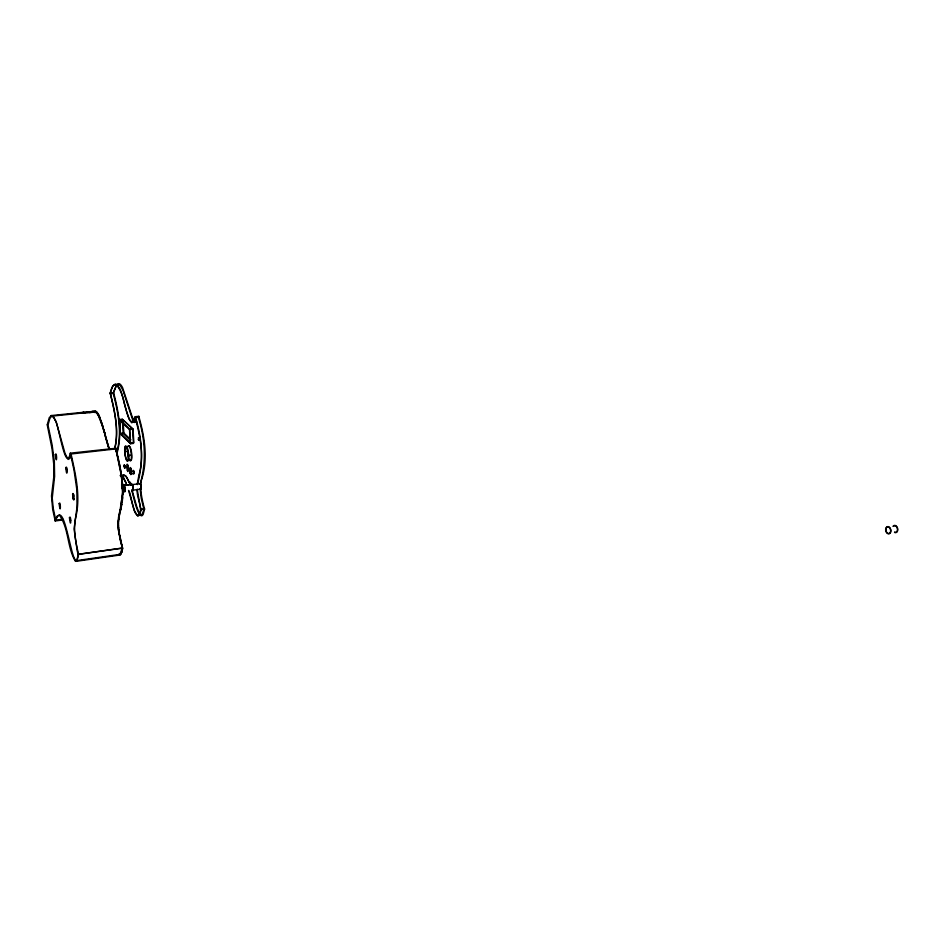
<?xml version="1.0" encoding="UTF-8"?>
<svg xmlns="http://www.w3.org/2000/svg" width="945" height="945" viewBox="0 0 945 945"><rect width="100%" height="100%" fill="white"/><g stroke="black" fill="none" stroke-linecap="round" stroke-linejoin="round"><path stroke-width="1.42" d="M122.673 492.51L122.472 488.872M47.25 424.86L51.999 448.556L53.853 465.176L53.806 476.8L51.502 495.96L52.672 509.331L55.2 520.955L62.405 520.01M110.187 393.108C114.345 410.473 119.188 430.211 114.676 448.45M118.302 522.727L118.432 518.049A34.327 7.288 82.1 0 1 118.716 516.1L120.239 509.461M122.519 492.735L120.653 508.717M124.941 467.196C124.74 471.59 123.488 461.361 124.799 465.897M127.918 470.303L127.634 470.941L127.303 470.019M129.926 468.212C130.528 464.964 131.426 473.858 131.272 468.85C130.339 465.991 131.071 474.957 129.938 468.543M130.882 473.398L130.694 474.095L130.327 473.374M118.468 523.211L118.527 521.049M122.626 494.578L122.507 490.207M118.184 521.262C115.963 532.059 125.555 544.497 120.074 553.782M113.577 392.683C118.846 412.611 122.767 434.204 116.637 454.521M74.005 498.606L73.993 499.527M122.46 494.802L118.349 521.156M122.637 498.039L122.815 493.916M124.941 467.303L124.764 467.881L124.338 466.913M140.108 484.372C146.546 462.341 145.365 439.035 138.265 417.206L135.265 417.525L133.611 421.978L131.627 422.769L129.3 419.391L126.535 411.146M115.892 448.261L70.308 453.175L74.053 470.315L76.888 489.982L77.006 507.229L74.076 529.035L77.183 550.604A41.639 7.678 82.2 0 0 78.14 554.396L76.994 560.161L75.364 561.247C67.083 547.356 68.973 528.763 59.559 515.332L57.326 515.828L55.2 520.955M72.647 494.306L72.741 496.125M120.582 540.906L122.377 548.017L78.624 554.231C75.576 542.052 72.777 528.444 76.132 515.746C80.514 495.156 75.517 474.083 71.04 453.99L115.833 448.899L120.901 473.445M137.202 484.253L138.915 475.193M78.612 554.337C72.895 583.644 65.548 492.947 55.743 520.152L62.843 519.218M118.538 521.203L118.68 519.112M122.507 548.868L122.531 547.852M137.356 484.62C143.734 462.329 142.329 438.787 135.218 416.698L138.797 416.32C144.632 436.968 148.424 459.329 141.396 480.166C139.848 488.683 141.549 497.377 143.64 505.646A37.776 8.741 82.6 0 0 144.597 509.036L143.144 514.553L141.809 515.852L140.675 515.474M73.982 498.901L73.722 499.929L73.911 499.362M122.283 501.547L122.626 497.885M122.377 548.017L121.35 552.482L119.826 554.408L76.391 560.645M137.379 490.36L140.132 506.107A37.812 8.659 82.6 0 0 141.088 509.497L139.659 515.025L137.793 516.277L134.414 510.643L128.555 490.42M128.886 490.987C131.024 492.345 134.237 524.428 140.309 512.485C141.632 504.843 136.458 497.176 137.179 489.203M140.911 509.449L143.853 509.06L141.23 498.192L140.108 488.837M143.841 509.166C139.636 528.326 133.139 493.845 131.745 490.62M72.682 494.034L72.706 495.534M72.73 494.4L72.978 493.514L73.415 494.507M118.692 519.254L119.495 514.553M121.81 504.677L122.271 501.405M60.185 506.496L59.866 504.748L60.114 506.52M70.544 520.671L70.213 518.852L70.462 520.683M70.308 453.175C65.488 474.91 58.33 421.777 55.034 420.194A34.032 5.93 82.8 0 0 51.562 415.552L49.341 417.501L47.262 424.648M122.401 549.494L121.799 552.341M122.248 550.51L122.59 548.112L78.14 554.396M71.04 453.99L69.741 458.502L68.123 459.424L65.063 453.494L56.251 422.084L53.818 417.265L51.573 416.213L49.801 418.611L47.994 425.108L52.14 444.953L54.349 461.621L54.609 476.351L52.235 498.086L53.215 508.233L55.743 520.152M121.799 504.524L120.653 510.04M119.035 516.962L120.039 512.273M56.393 457.392L56.157 455.655L56.31 457.463M114.924 448.332C119.117 430.034 114.77 411.146 110.317 393.344C114.404 372.932 122.815 394.585 123.96 402.121M116.719 452.431C122.413 432.869 118.149 412.256 113.152 393.061L116.672 385.005M115.609 448.958L115.774 448.013L117.971 457.049M66.882 470.669L66.54 468.885L66.788 470.74M72.765 494.176L73.367 494.377M121.232 507.323L120.05 512.426M135.218 416.698C128.473 436.318 123.488 390.639 119.082 387.899A31.079 6.757 83.2 0 0 115.314 383.965L112.762 385.997L110.199 392.86M138.797 416.32L138.407 417.855M115.762 450.552L115.916 449.938L116.53 452.371A77.171 15.781 82.5 0 1 119.247 464.267L120.039 468.401M139.057 474.626C144.609 455.809 139.954 435.964 135.265 417.525M122.035 551.289L120.736 554.585L118.645 554.644M113.589 392.529L116.176 385.678M121.48 553.061L119.779 555.046L75.836 561.365M136.588 421.659L134.722 422.51L132.725 420.088L122.885 390.049L120.145 385.324L117.475 384.426M121.279 476.008C125.047 471.886 127.941 479.658 129.016 482.458M122.236 476.091L123.511 475.229L126.039 476.28L129.288 482.245M82.723 413.189L83.266 412.28A36.867 7.194 82.8 0 1 84.53 412.516L95.126 411.087A33.618 6.816 82.9 0 1 99.001 415.635L102.721 426.03M136.493 421.683L135.607 421.966M117.475 384.107L118.763 383.635A31.043 6.816 83.2 0 1 122.555 387.568L132.194 416.934L134.592 421.411M93.838 411.63L95.138 411.24A33.618 6.816 82.9 0 1 99.012 415.776L100.276 418.753M94.559 411.76C100.418 413.532 100.619 422.25 102.698 427.128M94.76 412.492L95.41 412.492M119.696 554.42L119.023 554.254M141.088 509.497L144.597 509.036M132.631 490.195L140.852 489.156M123.913 485.198L131.839 484.218M123.949 485.517L131.887 484.525M131.887 484.667L140.108 483.639M130.93 469.736L127.87 469.547M130.209 473.48L130.02 472.146L131.107 472.016M132.737 471.827L133.21 470.327L134.19 473.669L133.836 470.823L133.635 472.004M133.918 472.831C130.812 476.54 130.008 467.456 130.186 472.559M124.102 465.968L125.177 465.838M125.083 467.314L127.929 466.629L127.197 464.16L126.949 465.46M127.197 469.086C128.532 466.771 125.898 468.661 127.965 468.956M128.485 455.502L131.39 455.171M124.716 451.71L127.587 451.379M138.372 439.661L139.695 440.299L138.372 439.661L138.844 437.889L139.695 440.299M130.351 443.04L133.859 442.65L133.032 429.16L123.027 419.852L119.59 420.218L120.428 433.412L130.351 443.04L129.512 429.538L119.59 420.218M130.528 443.737L133.458 443.406L132.572 428.782L122.295 419.226L119.424 419.533L120.334 433.826L130.528 443.737L129.63 429.113L119.424 419.533M139.588 438.586L138.265 437.96M129.63 429.113L132.572 428.782M129.512 429.538L133.032 429.16M120.428 433.412L123.866 433.034L130.859 439.768M120.334 433.826L123.193 433.507L130.386 440.441M50.995 415.599L83.243 412.292L84.577 413.13L93.874 412.174L93.827 411.571A38.379 7.725 82.8 0 0 91.913 411.63L82.688 412.552M51.703 416.154L83.833 412.859L83.243 412.292M89.314 412.516L91.948 412.244A39.596 7.973 82.8 0 1 93.189 411.914L93.874 412.174M110.317 393.344L113.152 393.061M110.258 393.663L113.648 393.333M120.547 475.004L123.252 476.941L126.311 483.19M120.145 475.63L122.649 476.693L126.276 483.616M119.779 555.046L118.633 554.502M96.52 413.095L97.63 414.394M97.725 414.524L98.186 415.268M140.049 514.777L137.001 507.559L131.981 489.982A3.343 0.744 82.5 0 0 133.091 489.853A3.343 0.744 82.5 0 0 132.489 485.151A3.343 0.744 82.5 0 0 131.45 485.222M98.268 415.434L101.824 424.317M133.387 474.024L133.729 472.689M109.384 449.466L106.832 441.232M109.065 449.288L108.947 448.946A37.67 7.985 83.1 0 1 108.191 446.619L105.226 436.058M73.426 494.27L73.592 495.121M108.132 445.166L109.077 448.19M101.505 422.072L105.025 434.145M102.06 424.376L103.808 430.944M73.474 494.424L73.639 495.298M124.74 465.649L124.374 465.082L124.267 466.369M102.958 427.282L106.572 440.299M107.151 441.764L108.143 445.319M124.232 403.042L126.299 410.295M103.879 429.904L106.112 438.149M104.399 432.337L104.954 434.369M106.112 437.996L107.163 441.917M121.161 542.796L121.562 544.497M73.06 498.133L73.379 499.432L73.013 497.944M127.811 468.578L127.847 469.405M120.771 541.107L121.173 542.938M73.675 495.156L73.793 496.078M120.44 541.012L118.964 532.968M120.783 541.249L119.991 537.41M117.96 456.896L119.696 465.07M130.764 472.228L130.398 471.26L130.162 472.181M130.268 473.114L130.812 474.65L130.847 472.783M127.102 466.747L127.693 468.094L127.929 466.629M120.381 539.453L119.637 535.449M127.28 469.878L127.799 471.555L127.918 470.185M124.917 465.85L125.071 466.972M119.684 464.916L121.007 472.287M120.275 468.791L121.929 478.749M119.306 533.429L119.649 535.591M72.859 497.424L72.706 496.29M120.865 472.252L121.669 478.95M121.137 473.906L122.401 484.856M118.94 532.803L118.55 529.672M119.011 531.362L119.318 533.571M73.911 496.468L74.041 497.602M121.704 479.162L122.177 483.816M124.894 466.44L125.083 467.48M118.775 529.283L119.023 531.515M118.527 529.507L118.231 525.668M121.917 478.595L122.366 483.049M127.882 469.677L128.059 470.421M118.597 527.192L118.786 529.424M122.2 484.206L122.377 486.781M84.554 412.516L84.577 413.13M91.913 411.607L91.948 412.244M123.027 419.852L123.866 433.034M122.295 419.226L123.193 433.507M138.844 437.889L139.116 440.37M118.491 525.113L118.609 527.334M118.219 525.503L118.16 522.868M118.468 523.058L118.503 525.255M122.862 489.486A3.024 0.65 82.6 0 1 121.74 485.021A3.024 0.65 82.6 0 1 122.862 484.962A3.024 0.65 82.6 0 1 122.862 489.486L122.826 494.07M122.566 548.088A41.107 8.8 82.2 0 1 121.551 544.355M893.084 526.259A3.685 2.587 76.9 0 1 896.474 526.259A3.685 2.587 76.9 0 1 897.561 530.901A3.685 2.587 76.9 0 1 894.537 532.425M893.391 526.377A3.343 2.339 76.9 0 1 897.396 528.609A3.343 2.339 76.9 0 1 894.584 532.106M132.17 489.959A3.024 0.673 82.5 0 0 133.021 489.463A3.024 0.673 82.5 0 0 132.465 485.376A2.788 0.614 82.5 0 0 131.591 485.293A3.024 0.673 82.5 0 1 132.465 485.376A2.788 0.614 82.5 0 1 132.962 488.884A2.788 0.614 82.5 0 1 132.335 489.994M129.583 483.049A3.331 0.732 82.6 0 1 130.28 482.434A3.331 0.732 82.6 0 1 131.083 485.222M129.689 483.143A3.012 0.661 82.6 0 1 130.315 482.765A3.012 0.661 82.6 0 1 131.024 485.246M139.813 484.265A2.788 0.626 82.6 0 1 140.699 484.502A2.788 0.626 82.6 0 1 141.183 488.27A2.788 0.626 82.6 0 1 140.356 488.565M82.794 413.154A40.033 7.82 82.8 0 1 83.833 412.859M127.811 446.678A7.737 1.713 82.8 0 1 131.095 452.348A7.737 1.713 82.8 0 1 129.855 460.593A7.737 1.713 82.8 0 1 127.587 448.178M128.733 446.489A7.158 1.595 82.8 0 1 131.698 453.565A7.158 1.595 82.8 0 1 130.138 459.636M128.957 456.163A7.158 1.595 82.8 0 1 128.343 452.076M55.342 454.616C56.877 468.129 57.09 450.446 55.342 454.616M59.145 503.638C60.704 517.128 60.858 499.681 59.145 503.638M65.772 467.775C67.331 481.726 67.697 463.593 65.772 467.775M69.446 517.695C71.04 531.622 71.324 513.69 69.446 517.695M127.658 465.235C127.894 470.137 128.957 464.208 127.658 465.235M885.689 528.81A3.697 2.575 77 0 0 889.009 533.842A3.697 2.575 77 0 0 890.084 528.019A3.697 2.575 77 0 0 885.689 528.81M885.937 528.952A3.343 2.327 77 0 0 888.938 533.5A3.343 2.327 77 0 0 889.918 528.231A3.343 2.327 77 0 0 885.937 528.952M123.5 486.888A3.355 0.721 82.5 0 0 124.752 491.849A3.355 0.721 82.5 0 0 124.752 486.829A3.355 0.721 82.5 0 0 123.5 486.888M123.571 487.053A3.036 0.65 82.5 0 0 124.716 491.53A3.036 0.65 82.5 0 0 124.705 486.994A3.036 0.65 82.5 0 0 123.571 487.053M121.657 484.868A3.343 0.721 82.6 0 0 122.909 489.805A3.343 0.721 82.6 0 0 122.897 484.797A3.343 0.721 82.6 0 0 121.657 484.868M124.657 449.914A7.737 1.701 82.8 0 0 127.551 461.278A7.737 1.701 82.8 0 0 127.587 449.596A7.737 1.701 82.8 0 0 124.657 449.914M124.799 450.186A7.17 1.571 82.8 0 0 127.48 460.699A7.17 1.571 82.8 0 0 127.504 449.891A7.17 1.571 82.8 0 0 124.799 450.186"/></g></svg>
